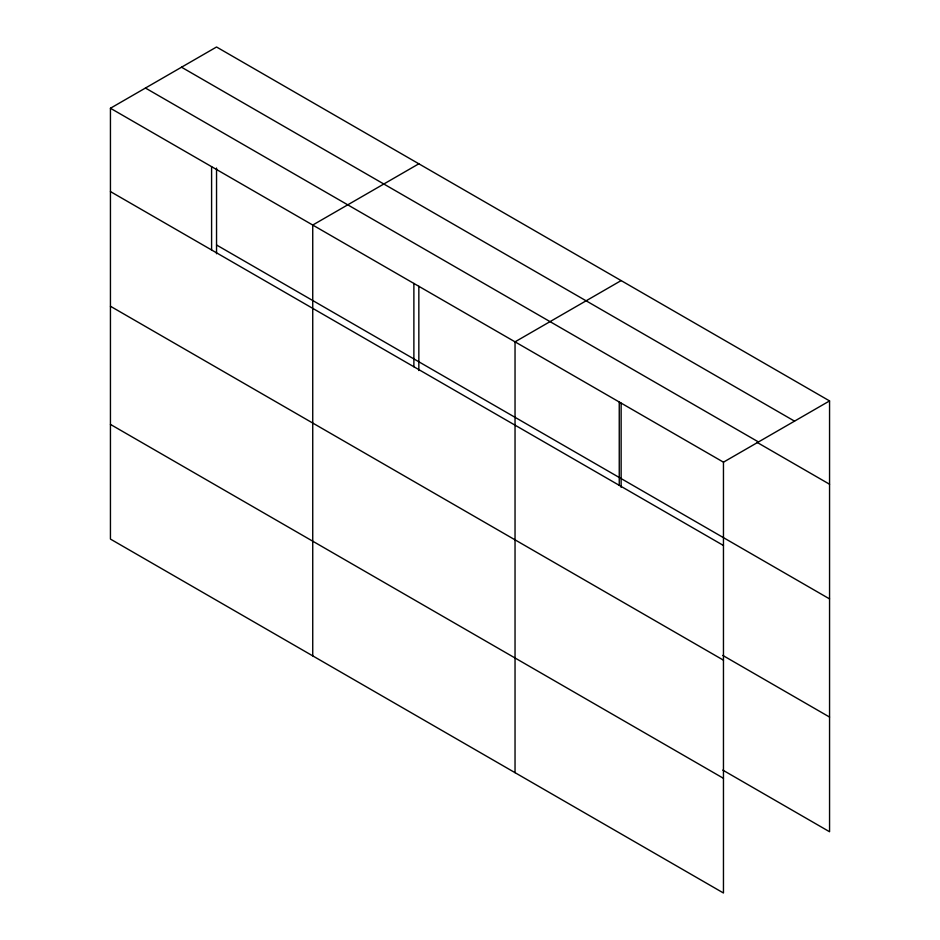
<?xml version="1.0" encoding="UTF-8"?>
<svg xmlns="http://www.w3.org/2000/svg" width="940" height="940" viewBox="0 0 940 940"><rect width="100%" height="100%" fill="white"/><g stroke="black" fill="none" stroke-linecap="round" stroke-linejoin="round"><path stroke-width="1.41" d="M216.541 253.741L216.541 168.06M110.438 108.253L723.459 462.174L723.459 893L110.438 539.078L110.438 108.253L216.541 47L829.562 400.922L829.562 831.747L722.801 770.107M418.841 163.795L312.738 225.048L312.738 655.873M621.129 280.59L515.038 341.843L515.038 772.668M723.459 462.174L829.562 400.922M181.526 67.21L794.547 421.144M145.453 88.043L758.474 441.964M757.123 442.411L829.562 484.241M216.541 244.988L829.562 598.909M110.438 191.572L723.459 545.494M722.801 655.427L829.562 717.067M110.438 306.252L723.459 660.174M110.438 424.398L723.459 778.32M621.129 403.096L621.129 487.331M619.249 402.014L619.249 485.322M418.841 286.3L418.841 370.536M413.882 283.445L413.882 366.764M211.594 166.65L211.594 249.97"/></g></svg>
